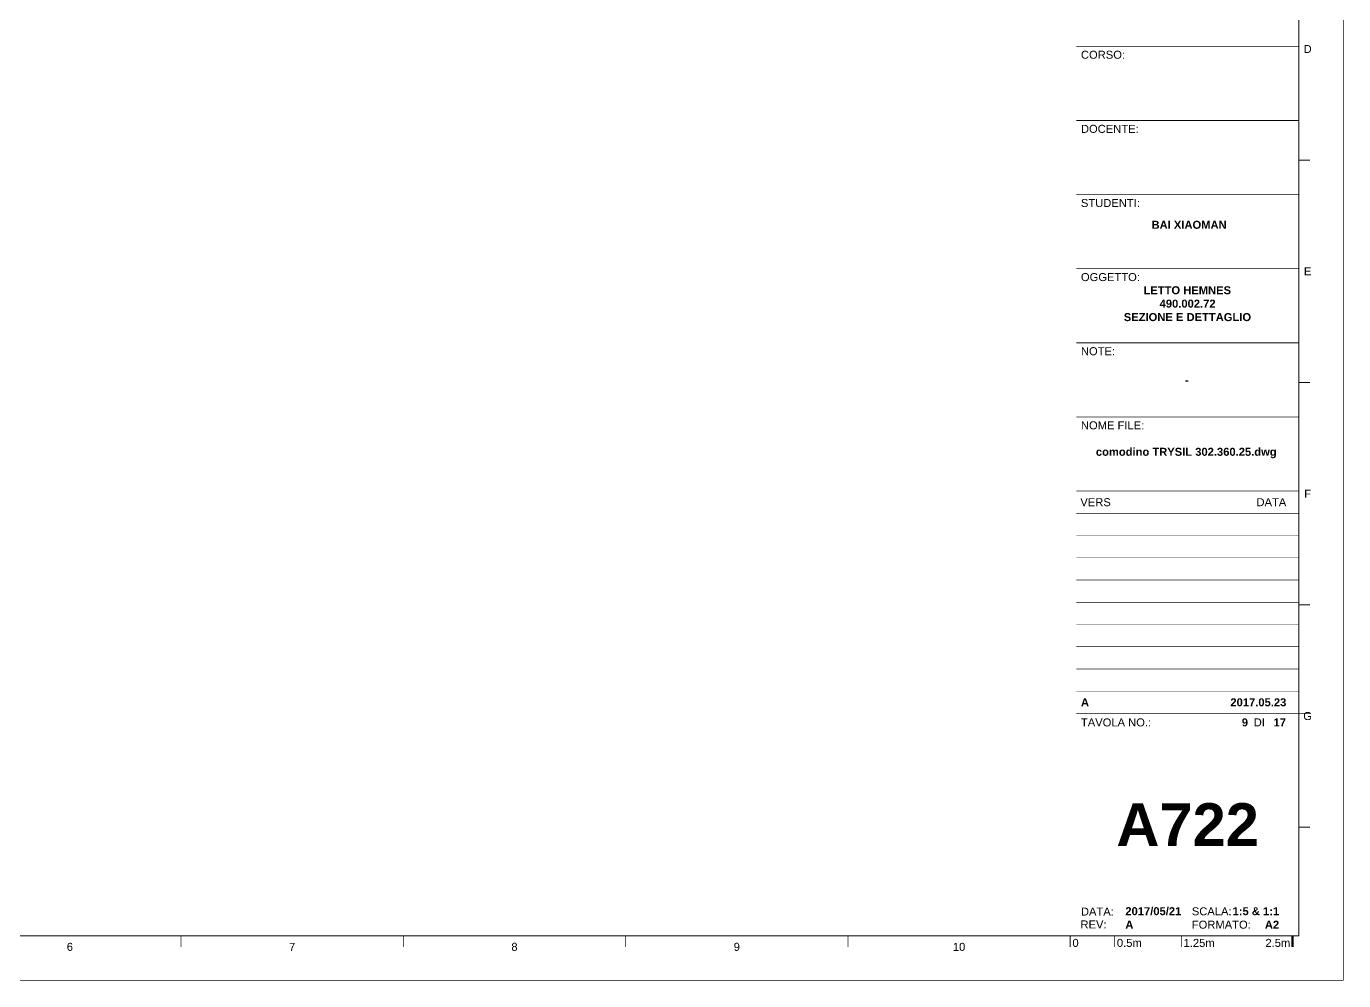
# Paper-space layout 'A722' of a CAD drawing. Header units: millimetres. Extents: x 0 to 593, y 0 to 419.
# Drawn here: x 296.2 to 592.5, y -0.1 to 214.5 of the extents above; entities that cross this region are included whole.
import ezdxf
from ezdxf.enums import TextEntityAlignment as Align

# ---------------------------------------------------------------- set-up
doc = ezdxf.new("R2010")
doc.units = ezdxf.units.MM
for name, color, linetype, lineweight in [('A-ANNO-DIMS', 81, 'Continuous', 18), ('G-ANNO-TEXT', 3, 'Continuous', 18), ('G-ANNO-TTLB', 3, 'Continuous', 18)]:
    doc.layers.add(name, color=color, linetype=linetype, lineweight=lineweight)
doc.layers.add('G-ANNO-NPLT', color=210, linetype='Continuous', lineweight=18, plot=False)
doc.styles.add('ARIAL', font='arial.ttf')
doc.styles.add('ARIAL-BOLD', font='arialbd.ttf')
doc.styles.add('E-ARIAL', font='arial.ttf')

# ---------------------------------------------------------------- blocks, each defined once
blk = doc.blocks.new('*U13')
at = {"layer": 'G-ANNO-TTLB', "const_width": 0.18}
for points in [[(0, -2.5), (0, 0)], [(10, 0), (10, -2.5)], [(25, 0), (25, -2.5)]]:
    blk.add_lwpolyline(points, dxfattribs=at)
at = {"layer": 'G-ANNO-TTLB'}
blk.add_lwpolyline([(50, 0, 0.48, 0.48, 0), (50, -2.5, 0.48, 0.48, 0)], format="xyseb", dxfattribs=at)
at = {"layer": 'G-ANNO-TEXT', "style": 'E-ARIAL'}
blk.add_text('0', height=1.8, dxfattribs=at).set_placement((1.2, -0.7), align=Align.TOP_CENTER)
for s, p in [('0.5m', (10.5, -2.5)), ('1.25m', (25.5, -2.5))]:
    blk.add_text(s, height=1.8, dxfattribs=at).set_placement(p)
blk.add_text('2.5m', height=1.8, dxfattribs=at).set_placement((49.5, -2.5), align=Align.RIGHT)
blk = doc.blocks.new('1')
at = {"layer": 'G-ANNO-TTLB'}
for p, q in [((582.41, 10), (582.41, 408.41)), ((25, 10), (582.41, 10))]:
    blk.add_line(p, q, dxfattribs=at)
at = {"layer": 'G-ANNO-TTLB', "const_width": 0.18, "flags": 128}
for points in [[(584.91, 184.41), (582.41, 184.41)], [(584.91, 134.41), (582.41, 134.41)], [(584.91, 84.41), (582.41, 84.41)], [(584.91, 34.41), (582.41, 34.41)], [(331, 10), (331, 7.5)], [(381, 10), (381, 7.5)], [(431, 10), (431, 7.5)], [(481, 10), (481, 7.5)], [(531, 10), (531, 7.5)], [(581, 10), (581, 7.5)]]:
    blk.add_lwpolyline(points, dxfattribs=at)
blk.add_blockref('*U13', (531, 10))
at = {"layer": 'G-ANNO-TEXT', "style": 'ARIAL'}
for s, p in [('D', (584.4, 209.41)), ('E', (584.4, 159.41)), ('F', (584.4, 109.41)), ('G', (584.4, 59.41)), ('6', (306, 7.51)), ('7', (356, 7.51)), ('8', (406, 7.51)), ('9', (456, 7.51)), ('10', (506, 7.51))]:
    blk.add_text(s, height=1.8, dxfattribs=at).set_placement(p, align=Align.MIDDLE_CENTER)
blk = doc.blocks.new('BLOCK_TITLE')
at = {"layer": 'G-ANNO-TTLB'}
for points, const_width in [([(0, 200), (-50, 200)], 0.18), ([(0, 183.33), (-50, 183.33)], 0.18), ([(0, 166.67), (-50, 166.67)], 0.18), ([(-50, 166.67), (0, 166.67)], 0.18), ([(-50, 150), (0, 150)], 0.18), ([(-50, 150), (0, 150)], 0.18), ([(-50, 150), (0, 150)], 0.18), ([(-50, 150), (0, 150)], 0.18), ([(-50, 133.33), (0, 133.33)], 0.18), ([(-50, 116.67), (0, 116.67)], 0.18), ([(-50, 116.67), (0, 116.67)], 0.18), ([(-50, 100), (0, 100)], 0.18), ([(-50, 95), (0, 95)], 0.12), ([(-50, 90), (0, 90)], 0.12), ([(-50, 85), (0, 85)], 0.12), ([(-50, 80), (0, 80)], 0.12), ([(-50, 75), (0, 75)], 0.12), ([(-50, 70), (0, 70)], 0.12), ([(-50, 65), (0, 65)], 0.12), ([(-50, 60), (0, 60)], 0.12), ([(-50, 55), (0, 55)], 0.12), ([(-50, 50), (0, 50)], 0.18), ([(-50, 50), (0, 50)], 0.18)]:
    blk.add_lwpolyline(points, dxfattribs=dict(at, const_width=const_width))
at = {"layer": 'G-ANNO-TTLB', "const_width": 0.18, "flags": 128}
blk.add_lwpolyline([(2.5, 50), (0, 50)], dxfattribs=at)
blk.add_lwpolyline([(2.5, 50), (0, 50)], dxfattribs=at)
at = {"layer": 'G-ANNO-TEXT', "style": 'ARIAL'}
for s, p in [('CORSO:', (-49, 199.02)), ('DOCENTE:', (-49, 182.35)), ('STUDENTI:', (-49, 165.68)), ('OGGETTO:', (-49, 149.02)), ('NOTE:', (-49, 132.35)), ('NOME FILE:', (-49, 115.68)), ('TAVOLA NO.:', (-49, 48.88))]:
    blk.add_text(s, height=1.8, dxfattribs=at).set_placement(p, align=Align.TOP_LEFT)
for s, p in [('VERS', (-49.13, 97.5)), ('DI', (-10.14, 47.99)), ('DATA:', (-49, 5.44)), ('SCALA:', (-24.06, 5.5)), ('REV:', (-49.1, 2.54)), ('FORMATO:', (-24.06, 2.5))]:
    blk.add_text(s, height=1.8, dxfattribs=at).set_placement(p, align=Align.MIDDLE_LEFT)
blk.add_text('DATA', height=1.8, dxfattribs=at).set_placement((-2.81, 97.5), align=Align.MIDDLE_RIGHT)
at = {"layer": 'G-ANNO-TEXT', "style": 'ARIAL-BOLD'}
for tag, p, height in [('PROJECT_TITLE_001', (-42.87, 228.81), 3.6), ('PROJECT_TITLE_002', (-37.75, 222.75), 3.6), ('PROJECT_TITLE_003', (-36.25, 216.69), 3.6), ('STUDENTS_001', (-33.12, 158.99), 1.8), ('DRAWING_TITLE_001', (-39.07, 141.24), 1.8), ('NOTES_001', (-25.59, 124.1), 1.8), ('FILENAME_001', (-45.65, 107.93), 1.8)]:
    blk.add_attdef(tag, p, '', height=height, dxfattribs=at)
at = {"layer": 'G-ANNO-TEXT', "style": 'ARIAL-BOLD', "flags": 2}
for tag, p in [('CLASS_001', (-38.65, 195.31)), ('CLASS_002', (-34.89, 192.28)), ('PROFESSOR_001', (-36.5, 174.1))]:
    blk.add_attdef(tag, p, '', height=1.8, dxfattribs=at)
at = {"layer": 'G-ANNO-TEXT', "style": 'ARIAL-BOLD'}
for tag, p in [('VERSION_9', (-49, 92.5)), ('VERSION_8', (-49, 87.5)), ('VERSION_7', (-49, 82.5)), ('VERSION_6', (-49, 77.5)), ('VERSION_5', (-49, 72.5)), ('VERSION_4', (-49, 67.5)), ('VERSION_3', (-49, 62.5)), ('VERSION_2', (-49, 57.5)), ('VERSION_1', (-49, 52.5)), ('SHEET_TOTAL', (-5.68, 47.98)), ('DATE', (-39.01, 5.53)), ('REV', (-39.01, 2.51))]:
    blk.add_attdef(tag, text='', height=1.8, dxfattribs=at).set_placement(p, align=Align.MIDDLE_LEFT)
for tag, p in [('DATA_9', (-2.81, 92.5)), ('DATA_8', (-2.81, 87.5)), ('DATA_7', (-2.81, 82.5)), ('DATA_6', (-2.81, 77.5)), ('DATA_5', (-2.81, 72.5)), ('DATA_4', (-2.81, 67.5)), ('DATA_3', (-2.81, 62.5)), ('DATA_2', (-2.81, 57.5)), ('DATA_1', (-2.81, 52.5)), ('SHEET_COPY', (-11.42, 47.98)), ('SCALE', (-4.42, 5.53))]:
    blk.add_attdef(tag, text='', height=1.8, dxfattribs=at).set_placement(p, align=Align.MIDDLE_RIGHT)
blk.add_attdef('SHEET', text='', height=9.6, dxfattribs=at).set_placement((-25, 25), align=Align.MIDDLE_CENTER)

psp = doc.layouts.new('A722')

# ---------------------------------------------------------------- linework, layer by layer
at = {"layer": 'G-ANNO-NPLT', "const_width": 0.18}
for points in [[(592.41, 0), (592.41, 418.41)], [(592.41, 0), (0, 0)]]:
    psp.add_lwpolyline(points, dxfattribs=at)

# ---------------------------------------------------------------- block references
at = {"layer": 'A-ANNO-DIMS'}
psp.add_blockref('1', (0, 0), dxfattribs=at)

# ---------------------------------------------------------------- next in the draw order: block references
ref = psp.add_blockref('BLOCK_TITLE', (582.41, 10))
ref.add_attrib('SHEET_COPY', '9', dxfattribs={"layer": 'G-ANNO-TEXT', "height": 1.8, "style": 'ARIAL-BOLD'}).set_placement((570.99, 57.98), align=Align.MIDDLE_RIGHT)
ref.add_attrib('SHEET_TOTAL', '17', dxfattribs={"layer": 'G-ANNO-TEXT', "height": 1.8, "style": 'ARIAL-BOLD'}).set_placement((576.73, 57.98), align=Align.MIDDLE_LEFT)
ref.add_attrib('SCALE', '1:5 & 1:1', dxfattribs={"layer": 'G-ANNO-TEXT', "height": 1.8, "style": 'ARIAL-BOLD'}).set_placement((578, 15.53), align=Align.MIDDLE_RIGHT)
ref.add_attrib('REV', 'A', dxfattribs={"layer": 'G-ANNO-TEXT', "height": 1.8, "style": 'ARIAL-BOLD'}).set_placement((543.4, 12.51), align=Align.MIDDLE_LEFT)
ref.add_attrib('DATE', '2017/05/21', dxfattribs={"layer": 'G-ANNO-TEXT', "height": 1.8, "style": 'ARIAL-BOLD'}).set_placement((543.4, 15.53), align=Align.MIDDLE_LEFT)
ref.add_attrib('SHEET', 'A722', dxfattribs={"layer": 'G-ANNO-TEXT', "height": 9.6, "style": 'ARIAL-BOLD'}).set_placement((557.41, 35), align=Align.MIDDLE_CENTER)
ref.add_attrib('DATA_1', '2017.05.23', dxfattribs={"layer": 'G-ANNO-TEXT', "height": 1.8, "style": 'ARIAL-BOLD'}).set_placement((579.61, 62.5), align=Align.MIDDLE_RIGHT)
ref.add_attrib('VERSION_1', 'A', dxfattribs={"layer": 'G-ANNO-TEXT', "height": 1.8, "style": 'ARIAL-BOLD'}).set_placement((533.41, 62.5), align=Align.MIDDLE_LEFT)
ref.add_attrib('FILENAME_001', 'comodino TRYSIL 302.360.25.dwg', (536.77, 117.93), dxfattribs={"layer": 'G-ANNO-TEXT', "height": 1.8, "style": 'ARIAL-BOLD'})
ref.add_attrib('NOTES_001', '-', (556.82, 134.1), dxfattribs={"layer": 'G-ANNO-TEXT', "height": 1.8, "style": 'ARIAL-BOLD'})
ref.add_attrib('DRAWING_TITLE_001', 'LETTO HEMNES', (547.48, 154.26), dxfattribs={"layer": 'G-ANNO-TEXT', "height": 1.8, "style": 'ARIAL-BOLD'})
ref.add_attrib('STUDENTS_001', 'BAI XIAOMAN', (549.29, 168.98), dxfattribs={"layer": 'G-ANNO-TEXT', "height": 1.8, "style": 'ARIAL-BOLD'})
ref.add_attrib('A1', 'A2', (574.78, 11.6), dxfattribs={"layer": 'G-ANNO-TEXT', "height": 1.8, "style": 'ARIAL-BOLD'})
ref.add_attrib('DRAWING_TITLE_002', '490.002.72', (551.11, 151.25), dxfattribs={"layer": 'G-ANNO-TEXT', "height": 1.8, "style": 'ARIAL-BOLD'})
ref.add_attrib('DRAWING_TITLE_003', 'SEZIONE E DETTAGLIO', (543.05, 148.22), dxfattribs={"layer": 'G-ANNO-TEXT', "height": 1.8, "style": 'ARIAL-BOLD'})

doc.saveas('drawing.dxf')
